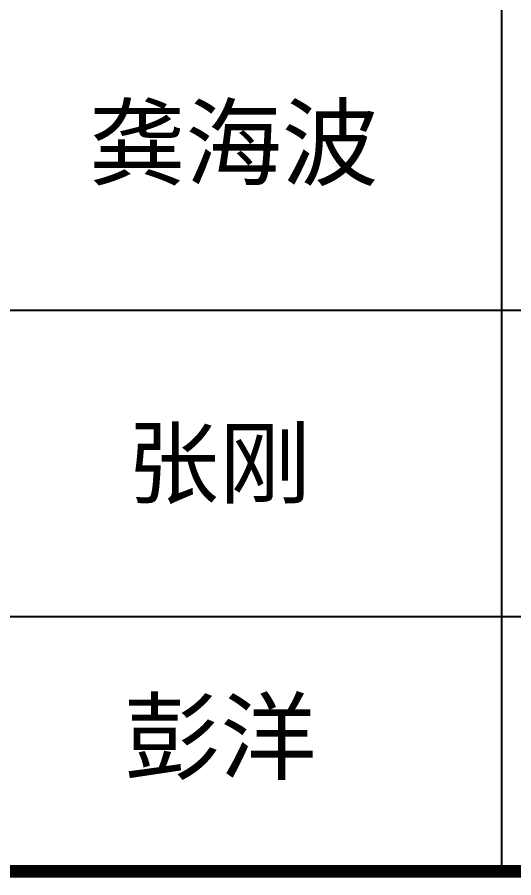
# Model space of a CAD drawing. Extents: x 69728788 to 149766163, y 20718153 to 43663798.
# Drawn here: x 74925193 to 74928101, y 21384985 to 21390026 of the extents above; entities that cross this region are included whole.
import ezdxf

# ---------------------------------------------------------------- set-up
doc = ezdxf.new("R2010")
doc.units = 0
doc.header["$LTSCALE"] = 1000
doc.header["$MEASUREMENT"] = 0
doc.layers.add('图框', color=253, linetype='CONTINUOUS')
doc.styles.add('STYLE-黑体', font='simhei.ttf')

msp = doc.modelspace()

# ---------------------------------------------------------------- linework, layer by layer
at = {"layer": '图框', "color": 0}
for p, q in [((74922055.1, 21388309.3), (74931068.9, 21388309.3)), ((74922055.1, 21386516.5), (74931068.9, 21386516.5))]:
    msp.add_line(p, q, dxfattribs=at)
msp.add_lwpolyline([(74928031.1, 21385022.5), (74928031.1, 21393687.7)], dxfattribs=at)
at = {"layer": '图框', "color": 0, "const_width": 75}
msp.add_lwpolyline([(74922055.1, 21385022.5), (74931068.9, 21385022.5)], dxfattribs=at)

# ---------------------------------------------------------------- texts
at = {"layer": '图框', "color": 4, "style": 'STYLE-黑体'}
for s, height, p in [('龚海波', 414.14, (74925612.7, 21389083)), ('张刚', 394.42, (74925836.5, 21387217.8)), ('彭洋', 414.14, (74925816.3, 21385603.2))]:
    msp.add_text(s, height=height, dxfattribs=at).set_placement(p)

doc.saveas('drawing.dxf')
